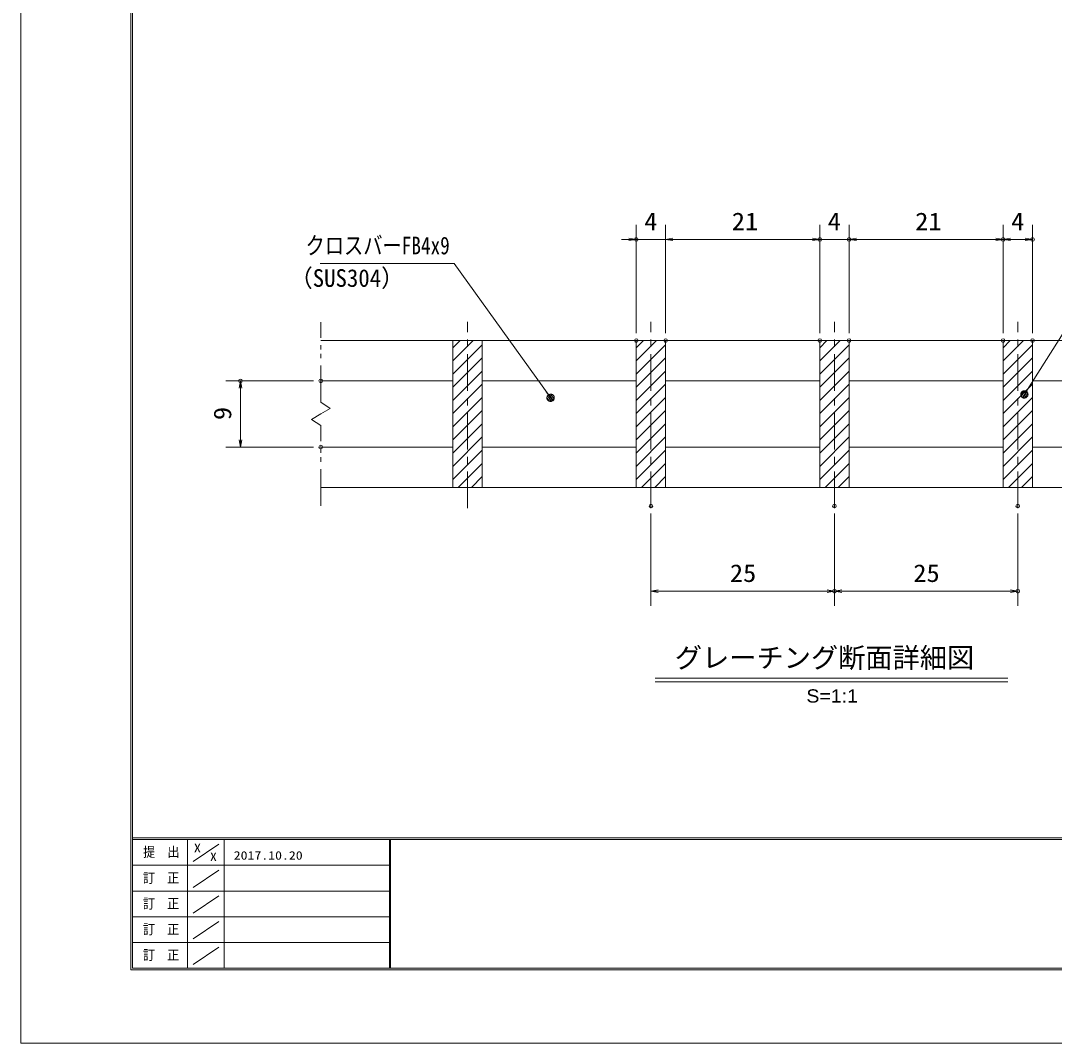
# Model space of a CAD drawing. Units: millimetres, scale not verified, with parts at other scales. Extents: x -1050 to 1050, y -742 to 742.
# Drawn here: x -1050 to -346, y -742 to -46 of the extents above; entities that cross this region are included whole.
import ezdxf
from ezdxf.enums import TextEntityAlignment as Align

# ---------------------------------------------------------------- set-up
doc = ezdxf.new("R2010")
doc.units = ezdxf.units.MM
doc.header["$LTSCALE"] = 5
doc.header["$PDMODE"] = 32
doc.header["$PDSIZE"] = 2.5
doc.linetypes.add('CHAIN1', pattern=[8, 5, -1, 1, -1])
doc.linetypes.add('DOUBLE_CHAIN1', pattern=[8.8, 5, -1, 0.6, -0.6, 0.6, -1])
for name, color, linetype, lineweight in [('0-0_7-図\u3000枠', 4, 'Continuous', 9), ('0-1_寸法注釈', 2, 'Continuous', 9), ('0-2_蓋', 5, 'Continuous', 9), ('0-3_0', 2, 'Continuous', 9), ('0-4_DEFPOINTS', 134, 'Continuous', 9), ('0-5_ハッチング', 4, 'Continuous', 9), ('0-6_想像線', 134, 'DOUBLE_CHAIN1', 9), ('0-7_中心線', 6, 'CHAIN1', 9)]:
    doc.layers.add(name, color=color, linetype=linetype, lineweight=lineweight)
doc.styles.add('HG丸ｺﾞｼｯｸM-PRO', font='')
doc.styles.add('ＭＳ ゴシック', font='')
doc.styles.get('HG丸ｺﾞｼｯｸM-PRO').set_extended_font_data('HG丸ｺﾞｼｯｸM-PRO')
doc.styles.get('ＭＳ ゴシック').set_extended_font_data('MS Gothic')

# ---------------------------------------------------------------- blocks, each defined once
blk = doc.blocks.new('_OPEN')
at = {"layer": '0-3_0'}
blk.add_line((0, 0), (-5, 0), dxfattribs=at)
blk.add_lwpolyline([(-5, 0.833), (0, 0), (-5, -0.833)], dxfattribs=at)
blk = doc.blocks.new('_Dot')
at = {"layer": '0-3_0'}
for p, q in [((-2.5, 0), (-5, 0)), ((2.445, 0.5), (-2.445, 0.5)), ((1.997, 1.5), (-1.997, 1.5)), ((2.289, -0.995), (-2.289, -0.995)), ((1.499, -1.995), (-1.499, -1.995))]:
    blk.add_line(p, q, dxfattribs=at)
for points in [[(2.5, 0), (2.48, 0.313), (2.421, 0.622), (2.324, 0.92), (2.191, 1.204), (2.023, 1.469), (1.822, 1.711), (1.594, 1.926), (1.34, 2.111), (1.064, 2.262), (0.773, 2.378), (0.468, 2.456), (0.157, 2.495), (-0.157, 2.495), (-0.468, 2.456), (-0.773, 2.378), (-1.064, 2.262), (-1.34, 2.111), (-1.594, 1.926), (-1.822, 1.711), (-2.023, 1.469), (-2.191, 1.204), (-2.324, 0.92), (-2.421, 0.622), (-2.48, 0.313), (-2.5, 0), (0, 0)], [(-2.5, 0), (-2.48, -0.313), (-2.421, -0.622), (-2.324, -0.92), (-2.191, -1.204), (-2.023, -1.469), (-1.822, -1.711), (-1.594, -1.926), (-1.34, -2.111), (-1.064, -2.262), (-0.773, -2.378), (-0.468, -2.456), (-0.157, -2.495), (0.157, -2.495), (0.468, -2.456), (0.773, -2.378), (1.064, -2.262), (1.34, -2.111), (1.594, -1.926), (1.822, -1.711), (2.023, -1.469), (2.191, -1.204), (2.324, -0.92), (2.421, -0.622), (2.48, -0.313), (2.5, 0), (0, 0)]]:
    blk.add_lwpolyline(points, close=True, dxfattribs=at)

msp = doc.modelspace()

# ---------------------------------------------------------------- linework, layer by layer
at = {"layer": '0-0_7-図\u3000枠'}
for p, q in [((-975, -692.5), (-975, 692.5)), ((-973.75, -691.25), (-973.75, 691.25)), ((998.75, -602.5), (-973.75, -602.5)), ((998.75, -603.75), (-973.75, -603.75)), ((-936.25, -691.192), (-936.25, -603.75)), ((-911.25, -603.75), (-911.25, -691.192)), ((-798.75, -603.75), (-798.75, -691.192)), ((-798, -603.75), (-798, -691.192)), ((-932.5, -618.606), (-915, -606.924)), ((-798.75, -621.25), (-973.75, -621.25)), ((-932.5, -636.247), (-915, -624.565)), ((-798.75, -638.75), (-973.75, -638.75)), ((-932.5, -653.747), (-915, -642.065)), ((-798.75, -656.25), (-973.75, -656.25)), ((-932.5, -671.247), (-915, -659.565)), ((-798.75, -673.75), (-973.75, -673.75)), ((-932.5, -688.747), (-915, -677.065)), ((1000, -692.5), (-975, -692.5)), ((998.75, -691.25), (-973.75, -691.25))]:
    msp.add_line(p, q, dxfattribs=at)
at = {"layer": '0-1_寸法注釈'}
for p, q in [((-630.45, -258.808), (-630.45, -184.9)), ((-610.45, -258.808), (-610.45, -184.9)), ((-610.45, -258.808), (-610.45, -184.9)), ((-505.45, -258.808), (-505.45, -184.9)), ((-505.45, -258.808), (-505.45, -184.9)), ((-485.45, -258.808), (-485.45, -184.9)), ((-485.45, -258.808), (-485.45, -184.9)), ((-380.45, -258.808), (-380.45, -184.9)), ((-380.45, -258.808), (-380.45, -184.9)), ((-360.45, -258.808), (-360.45, -184.9)), ((-635.45, -194.9), (-640.45, -194.9)), ((-610.45, -194.9), (-630.45, -194.9)), ((-605.45, -194.9), (-600.45, -194.9)), ((-605.45, -194.9), (-510.45, -194.9)), ((-510.45, -194.9), (-515.45, -194.9)), ((-505.45, -194.9), (-485.45, -194.9)), ((-480.45, -194.9), (-385.45, -194.9)), ((-480.45, -194.9), (-475.45, -194.9)), ((-375.45, -194.9), (-365.45, -194.9)), ((-850.45, -291.308), (-910.2, -291.308)), ((-900.2, -331.308), (-900.2, -296.308)), ((-850.45, -336.308), (-910.2, -336.308)), ((-620.45, -381.51), (-620.45, -444.529)), ((-495.45, -381.51), (-495.45, -444.529)), ((-495.45, -381.51), (-495.45, -444.529)), ((-370.45, -381.51), (-370.45, -444.529)), ((-615.45, -434.529), (-500.45, -434.529)), ((-490.45, -434.529), (-375.45, -434.529)), ((-617.576, -493.827), (-377.371, -493.827)), ((-617.576, -496.327), (-377.371, -496.327))]:
    msp.add_line(p, q, dxfattribs=at)
for points in [[(-845.854, -211.345), (-754.681, -211.345), (-689.457, -301.954)], [(-214.764, -215.417), (-311.954, -215.417), (-365.465, -299.666)]]:
    msp.add_lwpolyline(points, dxfattribs=at)
at = {"layer": '0-2_蓋'}
for p, q in [((-845.45, -263.808), (-145.45, -263.808)), ((-755.45, -263.808), (-735.45, -263.808)), ((-755.45, -263.808), (-755.45, -363.808)), ((-630.45, -263.808), (-630.45, -363.808)), ((-630.45, -263.808), (-610.45, -263.808)), ((-610.45, -363.808), (-610.45, -263.808)), ((-505.45, -263.808), (-485.45, -263.808)), ((-505.45, -263.808), (-505.45, -363.808)), ((-380.45, -263.808), (-380.45, -363.808)), ((-380.45, -263.808), (-360.45, -263.808)), ((-360.45, -363.808), (-360.45, -263.808)), ((-845.45, -291.308), (-755.45, -291.308)), ((-735.45, -291.308), (-630.45, -291.308)), ((-610.45, -291.308), (-505.45, -291.308)), ((-485.45, -291.308), (-380.45, -291.308)), ((-360.45, -291.308), (-255.45, -291.308)), ((-845.45, -336.308), (-755.45, -336.308)), ((-735.45, -336.308), (-630.45, -336.308)), ((-610.45, -336.308), (-505.45, -336.308)), ((-485.45, -336.308), (-380.45, -336.308)), ((-360.45, -336.308), (-255.45, -336.308)), ((-845.45, -363.808), (-145.45, -363.808)), ((-630.45, -363.808), (-610.45, -363.808)), ((-380.45, -363.808), (-360.45, -363.808))]:
    msp.add_line(p, q, dxfattribs=at)
for points in [[(-755.45, -363.808), (-735.45, -363.808), (-735.45, -263.808)], [(-505.45, -363.808), (-485.45, -363.808), (-485.45, -263.808)]]:
    msp.add_lwpolyline(points, dxfattribs=at)
at = {"layer": '0-4_DEFPOINTS'}
msp.add_lwpolyline([(-1050, -742.5), (-1050, 742.5), (1050, 742.5), (1050, -742.5)], close=True, dxfattribs=at)
for p in [(-630.45, -194.9), (-505.45, -194.9), (-485.45, -194.9), (-380.45, -194.9), (-360.45, -194.9), (-630.45, -263.808), (-610.45, -263.808), (-505.45, -263.808), (-485.45, -263.808), (-380.45, -263.808), (-360.45, -263.808), (-900.2, -291.308), (-845.45, -291.308), (-845.45, -336.308), (-620.45, -376.51), (-495.45, -376.51), (-370.45, -376.51), (-495.45, -434.529), (-370.45, -434.529)]:
    msp.add_point(p, dxfattribs=at)
at = {"layer": '0-5_ハッチング'}
for p, q in [((-755.45, -268.662), (-750.597, -263.808)), ((-755.45, -277.642), (-741.616, -263.808)), ((-755.45, -286.622), (-735.45, -266.622)), ((-630.45, -268.662), (-625.597, -263.808)), ((-630.45, -277.642), (-616.616, -263.808)), ((-630.45, -286.622), (-610.45, -266.622)), ((-505.45, -268.662), (-500.597, -263.808)), ((-505.45, -277.642), (-491.616, -263.808)), ((-505.45, -286.622), (-485.45, -266.622)), ((-380.45, -268.662), (-375.597, -263.808)), ((-380.45, -277.642), (-366.616, -263.808)), ((-380.45, -286.622), (-360.45, -266.622)), ((-755.45, -295.602), (-735.45, -275.602)), ((-630.45, -295.602), (-610.45, -275.602)), ((-505.45, -295.602), (-485.45, -275.602)), ((-380.45, -295.602), (-360.45, -275.602)), ((-755.45, -304.583), (-735.45, -284.583)), ((-630.45, -304.583), (-610.45, -284.583)), ((-505.45, -304.583), (-485.45, -284.583)), ((-380.45, -304.583), (-360.45, -284.583)), ((-755.45, -313.563), (-735.45, -293.563)), ((-630.45, -313.563), (-610.45, -293.563)), ((-505.45, -313.563), (-485.45, -293.563)), ((-380.45, -313.563), (-360.45, -293.563)), ((-755.45, -322.543), (-735.45, -302.543)), ((-630.45, -322.543), (-610.45, -302.543)), ((-505.45, -322.543), (-485.45, -302.543)), ((-380.45, -322.543), (-360.45, -302.543)), ((-755.45, -331.523), (-735.45, -311.523)), ((-630.45, -331.523), (-610.45, -311.523)), ((-505.45, -331.523), (-485.45, -311.523)), ((-380.45, -331.523), (-360.45, -311.523)), ((-755.45, -340.504), (-735.45, -320.504)), ((-630.45, -340.504), (-610.45, -320.504)), ((-505.45, -340.504), (-485.45, -320.504)), ((-380.45, -340.504), (-360.45, -320.504)), ((-755.45, -349.484), (-735.45, -329.484)), ((-630.45, -349.484), (-610.45, -329.484)), ((-505.45, -349.484), (-485.45, -329.484)), ((-380.45, -349.484), (-360.45, -329.484)), ((-755.45, -358.464), (-735.45, -338.464)), ((-630.45, -358.464), (-610.45, -338.464)), ((-505.45, -358.464), (-485.45, -338.464)), ((-380.45, -358.464), (-360.45, -338.464)), ((-751.814, -363.808), (-735.45, -347.444)), ((-626.814, -363.808), (-610.45, -347.444)), ((-501.814, -363.808), (-485.45, -347.444)), ((-376.814, -363.808), (-360.45, -347.444)), ((-742.834, -363.808), (-735.45, -356.425)), ((-617.834, -363.808), (-610.45, -356.425)), ((-492.834, -363.808), (-485.45, -356.425)), ((-367.834, -363.808), (-360.45, -356.425))]:
    msp.add_line(p, q, dxfattribs=at)
for points in [[(-735.45, -263.808), (-755.45, -263.808), (-755.45, -363.808), (-735.45, -363.808)], [(-610.45, -263.808), (-630.45, -263.808), (-630.45, -363.808), (-610.45, -363.808)], [(-485.45, -263.808), (-505.45, -263.808), (-505.45, -363.808), (-485.45, -363.808)], [(-360.45, -263.808), (-380.45, -263.808), (-380.45, -363.808), (-360.45, -363.808)]]:
    msp.add_lwpolyline(points, close=True, dxfattribs=at)
at = {"layer": '0-6_想像線'}
for p, q in [((-845.45, -305.859), (-845.45, -251.308)), ((-845.45, -305.859), (-839.157, -310.072)), ((-851.743, -317.545), (-845.45, -313.808)), ((-839.157, -310.072), (-845.45, -313.808)), ((-845.45, -321.757), (-851.743, -317.545)), ((-845.45, -376.308), (-845.45, -321.757))]:
    msp.add_line(p, q, dxfattribs=at)
at = {"layer": '0-7_中心線'}
for p, q in [((-745.45, -378.035), (-745.45, -251.106)), ((-620.45, -378.035), (-620.45, -251.106)), ((-495.45, -378.035), (-495.45, -251.106)), ((-370.45, -378.035), (-370.45, -251.106))]:
    msp.add_line(p, q, dxfattribs=at)

# ---------------------------------------------------------------- block references
at = {"layer": '0-1_寸法注釈'}
for p in [(-630.45, -194.9), (-505.45, -194.9), (-505.45, -194.9), (-380.45, -194.9), (-360.45, -194.9), (-495.45, -434.529), (-370.45, -434.529)]:
    msp.add_blockref('_OPEN', p, dxfattribs=at)
for name, p, rotation in [('_OPEN', (-610.45, -194.9), 180), ('_OPEN', (-610.45, -194.9), 180), ('_OPEN', (-485.45, -194.9), 180), ('_OPEN', (-485.45, -194.9), 180), ('_OPEN', (-380.45, -194.9), 180), ('_OPEN', (-900.2, -291.308), 90), ('_Dot', (-366.009, -300.506), 237.09638), ('_Dot', (-688.867, -302.761), 306.16213), ('_OPEN', (-900.2, -336.308), 270), ('_OPEN', (-620.45, -434.529), 180), ('_OPEN', (-495.45, -434.529), 180)]:
    msp.add_blockref(name, p, dxfattribs=dict(at, rotation=rotation))

# ---------------------------------------------------------------- texts
at = {"layer": '0-0_7-図\u3000枠', "color": 5, "style": 'ＭＳ ゴシック'}
for s, height, width, p in [('提\u3000出', 6.745, 0.9, (-966.593, -617.56)), ('X', 5.755, 1.2, (-931.902, -614.076)), ('X', 5.755, 1.2, (-920.995, -620.022)), ('2017.10.20', 5.755, 1.2, (-904.801, -619.113)), ('訂\u3000正', 6.745, 0.9, (-966.76, -635.201)), ('訂\u3000正', 6.745, 0.9, (-966.76, -652.701)), ('訂\u3000正', 6.745, 0.9, (-966.76, -670.201)), ('訂\u3000正', 6.745, 0.9, (-966.76, -687.701))]:
    msp.add_text(s, height=height, dxfattribs=dict(at, width=width)).set_placement(p, align=Align.BOTTOM_LEFT)
at = {"layer": '0-1_寸法注釈', "color": 7}
for s, height, style, width, p in [('4', 12.02, 'ＭＳ ゴシック', 1.1, (-625.035, -192.213)), ('21', 12.02, 'ＭＳ ゴシック', 1.1, (-565.373, -192.213)), ('4', 12.02, 'ＭＳ ゴシック', 1.1, (-500.035, -192.213)), ('21', 12.02, 'ＭＳ ゴシック', 1.1, (-440.373, -192.213)), ('4', 12.02, 'ＭＳ ゴシック', 1.1, (-375.035, -192.213)), ('クロスバーFB4x9', 12.02, 'ＭＳ ゴシック', 0.8, (-855.875, -208.658)), ('（SUS304）', 12.02, 'ＭＳ ゴシック', 0.95, (-866.542, -230.801)), ('25', 12.02, 'ＭＳ ゴシック', 1.1, (-566.683, -431.842)), ('25', 12.02, 'ＭＳ ゴシック', 1.1, (-441.683, -431.842)), ('S=1:1', 9.054, 'HG丸ｺﾞｼｯｸM-PRO', 1.1, (-514.549, -513.128))]:
    msp.add_text(s, height=height, dxfattribs=dict(at, style=style, width=width)).set_placement(p, align=Align.BOTTOM_LEFT)
at = {"layer": '0-1_寸法注釈', "color": 7, "style": 'ＭＳ ゴシック', "width": 1.1}
msp.add_text('9', height=12.02, rotation=90, dxfattribs=at).set_placement((-902.887, -317.957), align=Align.BOTTOM_LEFT)
at = {"layer": '0-1_寸法注釈', "color": 7, "style": 'HG丸ｺﾞｼｯｸM-PRO'}
msp.add_text('グレーチング断面詳細図', height=13.6, dxfattribs=at).set_placement((-604.214, -490.716), align=Align.BOTTOM_LEFT)

doc.saveas('drawing.dxf')
